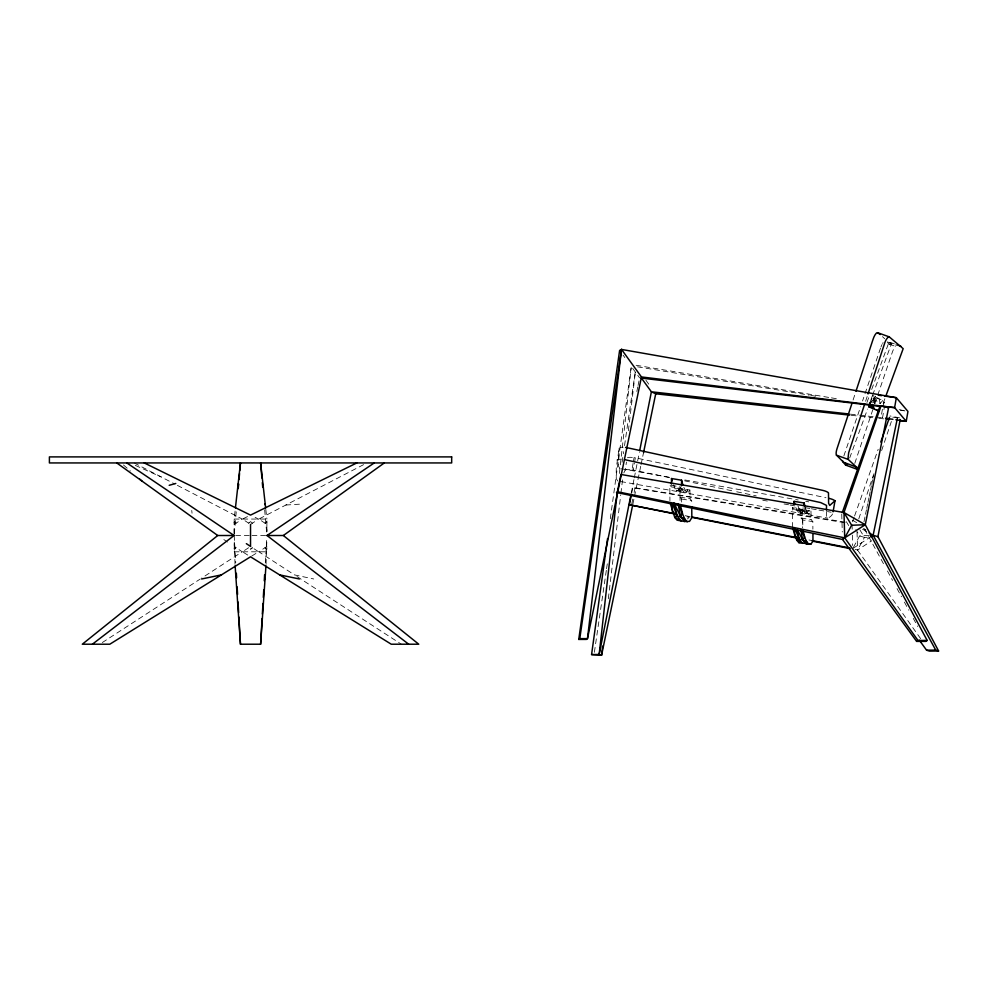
<?xml version="1.0" encoding="UTF-8"?>
<svg xmlns="http://www.w3.org/2000/svg" width="988" height="988" viewBox="0 0 988 988"><rect width="100%" height="100%" fill="white"/><g stroke="black" fill="none" stroke-linecap="round" stroke-linejoin="round"><path stroke-width="0.74" stroke-dasharray="4.94 3.71" d="M235.021 564.346L234.168 539.115M234.168 543.647L234.168 546.438L242.233 551.798L201.527 578.202M234.168 534.138L234.168 527.283M234.168 533.261L234.168 519.058L235.268 509.351M266.044 564.346L266.896 539.115M266.896 531.396L266.896 524.48L258.844 519.058L366.881 462.94M804.096 507.128L804.034 511.265L793.957 509.573L793.994 506.832M826.437 511.426L826.351 515.736C826.215 521.689 835.082 513.402 831.995 512.587M265.327 562.691L266.723 538.534M234.304 534.002L236.404 509.808M619.39 473.437L631.209 367.585M608.324 598.74L620.723 494.877M620.909 493.358L622.909 476.549M628.38 430.731L635.494 371.167M610.3 518.7L631.134 367.561M623.811 472.956L625.108 470.263L626.491 462.026M594.381 652.302L606.348 570.237M606.57 568.718L607.682 561.122M622.082 462.335L623.638 451.689M624.527 445.613L635.383 371.142M625.12 470.189A7.657 1.667 9.5 0 1 626.565 469.621L632.011 469.843L633.147 463.051M633.37 461.705L634.049 457.629L635.321 457.839L825.98 497.73M669.642 477.686L633.271 470.053L634.407 463.273M634.629 461.915L635.321 457.839M872.799 402.919L874.219 394.644M874.355 403.092L875.541 396.2L872.379 395.694L869.564 403.635L875.541 396.2L869.675 404.635M882.42 409.304L881.234 416.195L882.543 417.751L884.445 406.723M617.71 481.02L616.253 478.637L616.253 468.201L619.13 448.194A7.2 2.013 10.7 0 1 623.156 447.206M631.283 492.938L633.987 479.353M634.284 477.846L639.384 452.183M631.69 493.197L632.851 487.43L848.964 522.726M636.852 391.495L637.766 386.963M638.075 385.456L639.001 380.911M631.777 503.966L632.95 498.199M634.123 492.444L635.012 488.121L632.851 487.43M863.981 521.8L865.216 515.798M865.525 514.291L866.451 509.796M866.76 508.289L867.686 503.794M867.995 502.287L868.921 497.791M869.23 496.285L870.156 491.789M870.465 490.283L871.391 485.787M871.7 484.281L872.626 479.785M872.935 478.278L873.861 473.783M632.876 504.127L634.123 498.076M634.444 496.569L640.706 466.336M641.014 464.829L643.521 452.739M854.781 463.372L872.812 409.674M674.631 485.96L674.866 488.764L681.028 488.751L683.807 492.036L687.364 489.603L686.611 492.407L676.533 490.727L673.186 484.688M802.021 512.735L802.898 509.722L798.205 512.093L795.464 506.906L802.021 512.735L808.283 513.735L809.629 513.365L810.95 511.031L800.873 509.388L799.551 511.735L802.021 512.735L798.205 512.093M865.612 401.239L867.538 395.41M882.864 406.463L884.248 402.277L882.741 400.498L872.379 395.694M853.089 400.004L855.485 392.718M858.757 518.91L873.355 475.302M881.629 450.577L891.361 421.506M880.518 348.122L862.549 400.98M843.838 455.999L860.573 406.772M874.788 403.882L877.245 396.645M877.727 395.2L892.238 352.469A7.558 1.556 -69.6 0 1 893.757 348.85L895.326 346.22M852.52 521.775L854.064 517.428M854.583 515.971L878.184 449.293M866.945 402.437L869.576 395.237M871.688 389.47L889.052 341.959L894.338 343.873M849.668 458L867.563 409.057M869.662 403.302L891.238 344.281L889.052 341.959M883.173 403.351L885.285 397.596M853.447 547.303L859.646 535.904L870.144 535.373M920.631 638.643L857.559 550.069L864.451 537.41L868.946 537.176M883.309 403.647L884.248 402.277M681.658 502.102L681.646 499.014L680.053 497.137L679.818 488.344L678.188 490.591L680.448 491.481L682.338 488.764L676.533 490.727M684.943 490.443L681.028 488.751L683.276 486.392L686.611 492.407L688.253 492.271L689.883 490.023L671.383 486.899L669.827 485.059L669.938 500.706M882.741 400.498L880.308 403.45L870.971 399.658L874.973 403.388M687.426 518.959L689.315 517.255L684.276 516.415M250.532 549.414L252.471 547.723L250.532 548.908M796.834 510.487L803.083 510.561L805.541 508.536L804.85 505.77M248.606 523.171L250.532 521.615L252.471 523.171L250.532 522.232L248.606 523.171L242.48 519.058L247.852 516.428M805.381 513.291L808.937 510.697L809.629 513.365L805.381 513.291L803.083 510.561L802.762 507.931M234.168 524.48L242.233 519.058L176.062 484.688M250.532 524.48L258.597 519.058L253.224 516.428M248.606 547.723L242.48 551.798L249.384 556.083M266.896 546.438L258.844 551.798L294.461 574.893L313.715 578.98M852.755 548.562L869.317 537.719M855.151 549.316L857.559 550.069L871.564 540.893M102.295 642.558L200.255 579.017M251.693 556.083L258.597 551.798L250.532 546.438M285.853 505.029L302.242 504.016M234.168 519.058L266.896 519.058L266.896 531.791M235.663 535.508L250.532 535.508M252.026 535.508L266.896 535.508M234.168 551.798L266.896 551.798M887.52 342.638L889.336 344.133L891.238 344.281M851.248 415.293L858.893 416.133M860.412 416.306L872.639 417.652M878.752 418.319L884.853 418.986M850.396 414.145L858.053 415.009M859.585 415.182L874.886 416.899M876.418 417.072L882.543 417.751M892.819 417.146L900.488 418.023L889.99 415.948M637.556 366.832L809.209 395.138M810.728 395.398L816.804 396.398M900.352 410.168L904.909 410.922M635.012 488.121L844.654 522.726M636.099 365.264L829.932 397.621M831.439 397.868L837.503 398.88M680.053 497.137L690.13 498.829L691.711 500.694L691.748 505.325M800.873 509.388L801.12 518.021L811.185 519.713L812.84 521.652L812.889 529.173M681.646 499.014L691.711 500.694M801.12 518.021L802.762 519.972L812.84 521.652M632.011 469.843L633.271 470.053M671.272 485.306L679.954 486.812L681.461 488.591M792.5 527.382L792.364 507.684L802.491 509.438L804.034 511.265M762.773 500.249L767.33 501.04M784.027 503.966L788.585 504.769M790.104 505.041L796.18 506.103M805.294 507.696L809.851 508.499M811.37 508.758L817.447 509.833M818.966 510.092L831.118 512.216M621.415 468.769L669.765 477.303M684.869 479.97L798.193 499.977M805.751 501.311L808.764 501.855M620.736 481.551L827.722 518.095M685.215 515.687L689.748 516.576M808.987 539.979L812 540.572M899.142 409.662L905.008 410.835M684.548 480.823L735.196 491.456M736.702 491.777L756.24 495.877M889.336 344.133L895.931 346.553M887.385 341.897L896.524 345.281M803.083 510.561L806.912 512.117L808.283 513.735M135.294 465.385L161.205 476.969M134.195 462.94L174.715 483.984M863.413 528.481L866.056 529.976M862.573 529.222L866.538 531.47M852.397 520.194L857.732 523.245M297.005 576.547L401.326 644.213M223.856 539.584L227.536 542.029M123.438 464.953L130.391 471.004M882.457 336.649L884.68 338.736M792.364 507.684L793.957 509.573M677.669 488.196L680.448 491.481M623.095 355.198L624.836 357.582M632.653 368.339L639.619 377.885M645.88 380.182L650.351 386.37M859.869 529.803L864.451 537.41L859.646 535.904L855.83 529.568M846.37 521.738L848.68 525.567M619.908 468.497L618.5 466.175L619.13 448.194M864.537 529L884.482 565.556M887.434 570.978L892.596 580.45M897.03 588.576L901.464 596.703M904.415 602.124L908.849 610.238M913.283 618.365L917.716 626.491M797.909 505.856L799.724 510.018M805.541 508.536L806.912 512.117M687.364 489.603L688.253 492.271M265.809 509.351L266.896 519.058M191.746 510.438L192.043 513.217M264.673 509.808L266.772 534.002M234.168 535.508L235.749 562.691M857.028 532.174L857.559 550.069M852.051 524.714L852.187 529.185M852.36 535.15L852.669 545.586M841.751 514.081L842.282 531.976M810.95 511.031L811.185 519.713M689.883 490.023L690.13 498.829M802.762 519.972L802.812 527.493M802.491 509.438L802.627 527.79M679.954 486.812L680.065 502.645M627.454 457.703A7.348 1.593 9.5 0 1 634.049 457.629M616.87 460.186A7.496 2.099 10.7 0 1 618.105 459.383L620.896 459.161A7.052 1.964 10.7 0 1 622.057 459.235M881 346.862A7.719 1.581 -69.6 0 1 882.037 344.503M882.568 343.478A7.719 1.581 -69.6 0 1 883.099 342.589M266.896 547.723L266.809 549.414L264.969 547.723L266.822 548.908L266.896 547.723M234.304 521.615L234.168 523.171L234.28 522.232L236.107 523.171L234.304 521.615M236.107 547.723L234.267 549.414L234.168 547.723L234.255 548.908L236.107 547.723M266.76 521.615L264.969 523.171L266.797 522.232L266.896 523.171L266.76 521.615M878.789 398.3L871.675 397.67L880.308 403.45L878.789 398.3"/><path stroke-width="1.48" d="M671.42 484.108L671.507 478.525L681.584 480.217L682.93 485.157M681.498 485.8L681.584 480.217M794.043 504.102L794.08 501.361L804.158 503.003L804.85 505.77M804.109 505.757L804.158 503.003M826.474 509.993L826.511 505.399L820.719 502.596L624.502 459.593M235.132 565.852L240.467 644.213L260.61 644.213L262.092 618.55M262.351 614.017L262.969 603.446M263.314 597.407L263.759 589.861M264.278 580.808L264.623 574.769M260.61 644.213L265.945 565.852M238.232 488.64L238.627 484.108M239.022 479.575L239.553 473.524M239.812 470.498L240.467 462.94L235.428 507.906M617.327 491.851L599.16 654.464L601.569 655.254L632.567 505.634M895.881 419.776L906.243 421.345L894.622 407.624L641.459 376.947L621.526 349.431L587.477 638.619L586.427 639.421L578.746 639.434L619.612 350.419L621.526 349.431L896.326 397.707L907.947 411.428L906.243 421.345L900.13 420.666M602.668 646.09L601.569 655.254L591.577 654.562L607.571 538.546M876.393 409.798L878.925 411.107L868.724 406.735L868.835 405.846L871.737 406.204M264.809 578.98L265.327 574.893M578.746 639.434L579.783 638.631L621.526 349.431M796.896 529.543L799.329 539.25L798.798 542.622L810.95 544.079L812.976 541.214L812.926 533.693M833.106 511.759L834.984 500.755L834.094 500.212A9.114 1.976 9.5 0 0 829.747 498.545L828.981 498.36M919.383 640.286L926.583 650.203L929.51 651.117L938.6 650.993L877.937 536.719L900.204 419.517M630.986 494.445L599.16 654.464L591.577 654.562M639.681 450.676L651.388 391.791L641.471 378.157M616.475 492.469L842.492 539.436L916.617 641.397L925.842 641.385L927.164 640.446L865.278 524.727L888.718 407.093L880.963 406.117L879.715 406.797L842.258 512.636M673.68 513.735L629.368 504.732L631.406 494.642M620.662 475.92L617.414 491.74L844.715 537.855L917.976 640.434L927.164 640.446M641.459 376.947L587.477 638.619L579.783 638.631M643.521 452.739L655.723 393.792L651.388 391.791L848.865 413.972M897.363 418.344L873.133 535.224L935.735 650.104L938.6 650.993M864.661 404.154L848.667 452.739L847.963 458.877A5.644 0.951 -70.2 0 0 848.21 459.42L858.226 468.781M868.007 393.953L884.47 343.812A6.854 2.001 -70.3 0 1 886.298 339.464L887.879 337.328A7.348 2.137 -70.3 0 1 889.472 337.056L903.18 348.653L885.804 396.151M852.125 402.919L837.058 448.564A7.101 2.075 -70.4 0 0 836.231 454.443L836.317 454.69A5.385 0.914 -70.2 0 0 836.564 455.233L843.53 462.236L856.72 467.213M855.966 391.26L872.935 339.687A7.002 2.038 -70.3 0 1 877.887 332.907L877.9 332.907M842.492 539.436L844.715 537.855L843.974 512.513L880.963 406.117M880.753 442.044L889.484 417.405M865.278 524.727L851.668 525.27L844.715 537.855L865.278 524.727L843.974 512.513L620.958 474.475M792.845 528.666L796.711 540.189L799.329 539.25L802.688 539.819L804.738 536.929L802.985 530.593M834.984 500.755L829.722 505.448L828.599 503.275L828.487 492.851A7.583 2.124 10.7 0 0 822.979 490.431L626.763 447.638A7.2 2.013 10.7 0 0 625.528 447.428M92.378 644.213L234.094 535.508L217.731 535.508L82.3 644.213L109.816 644.213L250.532 556.8L391.26 644.213L418.764 644.213L283.346 535.508L266.982 535.508L408.699 644.213M283.346 535.508L384.32 462.94M916.617 641.397L917.976 640.434M266.982 535.508L374.254 462.94M870.589 536.892L873.133 535.224L877.937 536.719M887.446 407.76L888.694 407.105M356.804 462.94L250.532 515.106L144.273 462.94M169.183 485.306L175.778 483.478M670.284 503.448L674.742 517.403L677.101 520.182L684.585 521.503L689.538 521.38L691.835 517.675L691.761 506.869M201.626 578.98L221.398 574.893M800.86 542.412L798.798 542.622L796.711 540.189M870.144 535.373L873.133 535.224L869.181 532.977M926.583 650.203L935.735 650.104M810.95 544.079L806.183 543.968L802.688 539.819L797.23 529.445M641.15 378.071L880.469 406.389M883.21 406.624L894.622 407.624L896.326 397.707L884.544 396.077M842.715 460.927A7.818 1.606 -69.6 0 0 842.715 461.643L845.629 465.076L847.037 465.2L844.839 462.903M872.33 405.673L873.639 407.229L868.724 406.735M655.723 393.792L849.729 415.133M886.384 419.159L889.447 419.492M878.641 395.262L881.592 395.669M885.507 418.208L892.917 419.32M629.368 504.732L674.656 513.612M691.254 516.872L795.402 537.311M812 540.572L849.742 547.97M691.773 517.317L797.267 538.151M812.346 541.14L850.013 548.575M279.666 574.893L299.45 578.98M873.639 407.229L868.835 405.846L873.874 408.476M877.603 332.684L889.163 336.834M836.466 455.196L848.21 459.42M896.981 344.837L900.933 346.269M845.629 465.076L857.522 469.448L855.559 467.633M802.688 539.819L806.826 541.943L808.9 544.326L802.688 539.819L800.86 530.297M246.345 543.647L250.532 546.438L250.532 524.48M877.924 332.981L880.246 334.549M126.822 462.94L234.094 535.508M116.757 462.94L217.731 535.508M139.679 479.069L142 481.082M802.824 543.412L794.611 535.126L794.537 529.235M687.203 521.874L684.845 519.145L678.682 505.053M843.974 512.513L851.668 525.27M801.293 530.26L806.826 541.943M264.809 504.016L265.327 505.029M674.656 504.288L680.609 516.761L684.585 521.503L684.845 519.145L680.609 516.761L677.249 516.193L672.359 511.401L672.038 503.991M795.056 529.049L799.329 539.25M672.495 503.88L677.249 516.193L681.226 520.948L674.742 517.403L677.249 516.193L674.001 502.904M671.507 478.525L672.173 480.995M680.423 505.387L682.473 513.217L680.609 516.761L678.052 503.682M794.08 501.361L794.772 504.127M265.649 507.906L260.61 462.94L261.919 478.056M262.314 482.589L262.709 487.133M236.354 573.25L236.614 577.782M237.145 586.847L237.577 594.393M238.022 601.939L238.627 612.511M238.898 617.031L240.467 644.213M238.367 483.478L238.367 485.306M451.677 456.901L49.4 456.901L49.4 462.94L451.677 462.94L451.677 456.901"/></g></svg>
